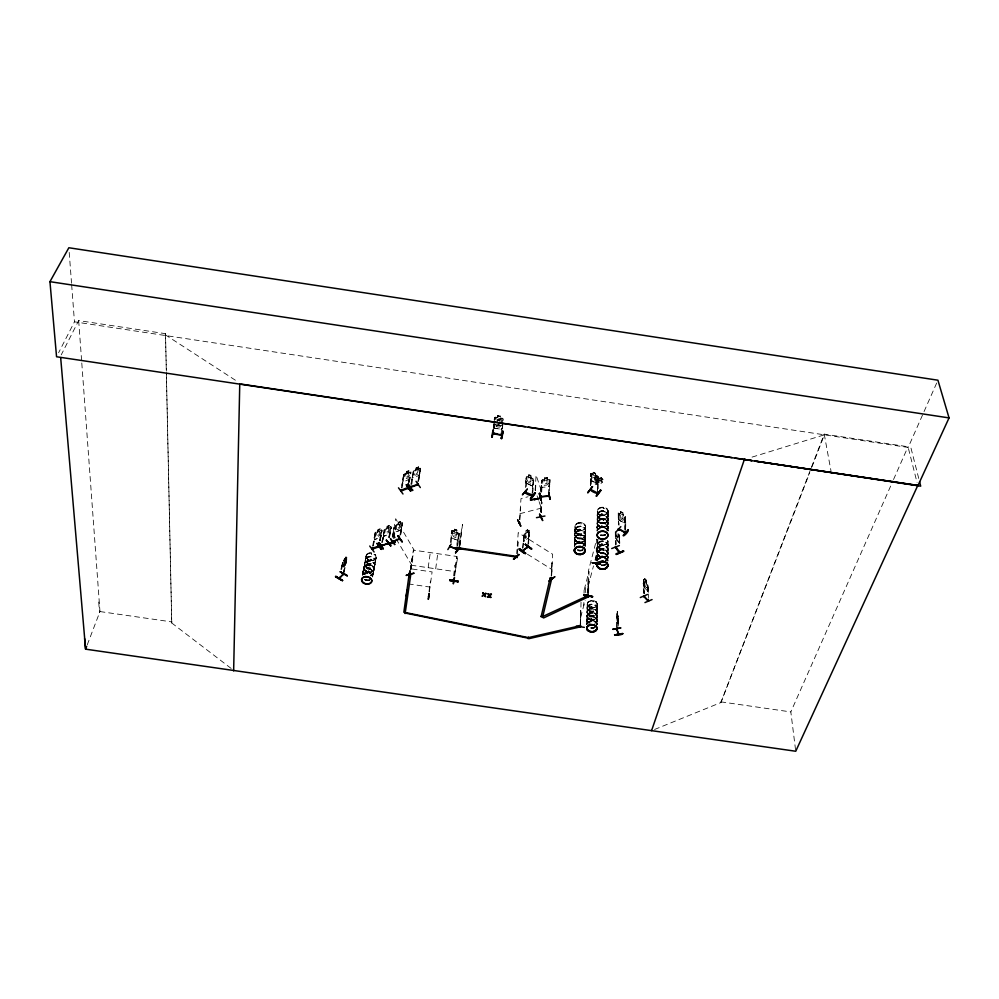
<?xml version="1.0" encoding="UTF-8"?>
<svg xmlns="http://www.w3.org/2000/svg" width="999" height="999" viewBox="0 0 999 999"><rect width="100%" height="100%" fill="white"/><g stroke="black" fill="none" stroke-linecap="round" stroke-linejoin="round"><path stroke-width="0.75" stroke-dasharray="5 3.75" d="M597.29 560.302A5.32 3.859 0.7 0 1 602.847 557.205A5.32 3.859 0.7 0 1 607.829 560.826L607.842 557.255L607.754 558.241M607.867 540.983L607.867 544.48L607.892 540.996A5.232 3.846 0.5 0 1 601.648 544.979L601.735 543.881M607.842 560.826L607.842 557.255M608.004 527.172L608.004 530.731A5.432 4.008 0.4 0 0 602.909 526.972A5.432 4.008 0.4 0 0 597.24 530.207M608.016 519.343L608.016 526.461L607.742 525.511M608.029 518.643L608.029 515.159L607.941 516.183A5.37 4.008 0.3 0 1 599.15 518.419A5.37 4.008 0.3 0 1 600.948 511.613A5.37 4.008 0.3 0 1 607.954 516.196A5.357 4.008 0.3 0 1 599.15 518.419A5.357 4.008 0.3 0 1 600.948 511.613A5.357 4.008 0.3 0 1 607.941 516.196M608.041 514.46L608.029 510.976M603.958 520.217L603.096 520.042L603.733 520.442M603.171 508.503L603.783 508.341M603.496 550.387L603.209 550.724M603.096 520.042L603.508 520.379M601.173 556.655L602.16 555.869M601.598 526.673L602.31 526.648M602.322 514.785L601.848 514.722M602.459 544.305L601.635 543.843M603.184 550.387L603.871 550.486M602.397 526.011L601.46 526.036M597.165 531.243L597.19 527.697M597.277 519.867L597.202 526.985L597.29 525.961M597.302 519.168L597.327 515.684M597.39 511.5L597.34 514.985L597.427 513.961M597.589 492.757L597.764 477.447L598.463 477.747L597.764 477.447M597.202 561.301L597.24 557.742M597.315 549.887L597.252 557.017L597.327 556.043M597.34 549.175L597.365 545.679M597.852 539.535L597.39 544.967L597.464 543.993M598.226 481.805L598.201 476.798L602.385 481.743C602.16 484.215 597.24 484.19 595.067 483.953M598.201 488.673L598.276 476.81L595.741 475.074L596.878 476.323L596.828 479.795L595.529 480.756L593.131 479.757L591.87 477.722L591.932 474.25L593.219 474.175L593.294 472.252M597.09 619.542L597.165 612.362L597.09 613.261A5.057 3.534 1.4 0 1 588.811 615.184A5.057 3.534 1.4 0 1 590.471 609.19A5.057 3.534 1.4 0 1 597.077 613.286M597.165 611.65L597.202 608.129M597.227 607.417L597.24 603.896M596.041 560.764L596.615 548.326L596.178 548.838M596.191 560.214L596.328 548.289M596.328 560.814L596.728 539.098L588.436 570.791L588.036 593.518M597.464 489.91L597.614 477.659M591.57 618.618L591.633 619.405M591.021 606.98C593.818 607.604 589.572 605.943 591.595 607.504M593.019 613.723L592.607 613.361M593.443 601.46L592.882 601.673M590.996 618.693L590.609 619.293L591.833 618.668M590.983 606.655L591.445 607.392M587.749 593.468L588.136 579.482L588.199 593.231M588.486 593.281L588.548 580.744M590.496 485.464L590.609 473.588L590.471 478.658L591.396 480.856M588.623 592.757L588.998 571.528L583.341 593.106M590.634 485.252L590.821 474.55L591.533 474.85L591.233 484.228M586.925 620.654L586.875 624.238A5.095 3.546 1.5 0 1 592.245 620.504A5.095 3.546 1.5 0 1 596.965 624.775M586.95 619.942L587.075 612.762M587.15 608.528L587.1 612.05L587.175 611.151M587.175 607.817L587.25 604.308M583.791 605.519L583.853 602.447M584.04 593.256L584.103 590.184M585.164 546.066A5.37 3.934 1.5 0 0 580.082 542.382A5.357 3.921 1.5 0 0 574.537 545.541A5.37 3.934 1.5 0 1 580.082 542.382A5.357 3.921 1.5 0 1 585.152 546.066L585.227 542.507M585.252 541.795L585.377 534.677M585.402 533.978L585.464 530.481M585.489 529.782L585.539 526.298M585.314 592.632L585.476 584.977M580.382 624.1L580.694 610.614L580.656 624.138M580.519 624.637L581.043 601.885M580.706 535.976L580.656 535.264L581.218 535.639M580.881 524L581.505 523.688M580.244 624.6L580.694 610.614M578.696 541.57L578.571 541.421M579.682 541.533L578.683 541.296M580.132 529.795L579.795 529.258M574.462 546.565L574.562 543.006M574.587 542.295L574.787 535.177M574.812 534.477L574.912 530.993M574.937 530.294L575.049 526.798M551.211 576.336L551.835 562.937L551.86 575.212M551.673 575.374L552.647 554.245L518.231 532.629L516.683 553.646M549.675 484.802L549.925 479.782L549.113 479.308M549.425 491.321L550.012 479.745L542.507 479.77L541.483 480.594L540.871 492.32M548.476 494.443L549.175 480.706L550.012 480.869L549.175 480.706M547.215 479.42L547.302 477.497L547.115 479.495L548.501 479.982L548.326 483.441L546.815 485.064L544.143 485.302L542.794 483.941L542.994 480.482L544.455 479.732L544.555 477.884M544.443 479.657L544.455 477.759L547.315 477.572M540.834 492.095L541.483 480.594M541.67 492.257L542.232 481.343L541.446 481.406L542.232 481.343M540.709 511.476L541.208 502.634M540.896 512.537L541.396 501.373M541.096 511.725L541.683 501.398M541.258 512.45L541.845 502.047M541.371 512.662L541.957 502.335M535.152 490.147L536.088 475.112L541.908 492.32M535.252 490.384L535.614 484.503M535.539 490.334L535.814 484.153M525.799 480.931L526.535 483.216L532.33 486.051L533.279 484.503L533.516 479.508L532.854 478.484L526.161 475.949L525.511 486.251M532.779 492.869L533.728 480.469L533.041 480.144L532.092 492.532M527.809 545.679L529.258 531.443L528.234 542.769M528.446 543.743L528.946 530.294C526.51 533.741 528.471 526.386 527.634 531.431L528.546 531.331L528.321 534.827L525.474 538.386L524.612 537.599L524.85 534.115L525.849 530.844L527.822 529.458M528.658 543.906L528.908 530.369M532.055 495.392L533.041 480.144M574.8 530.644L574.875 529.607M574.675 534.84L574.75 533.791M574.45 542.657L574.525 541.608M531.156 475.911L531.031 477.759L532.23 478.971L531.992 482.43L530.656 483.329L528.334 482.217L527.185 480.132L527.435 476.673L528.708 476.648C527.36 472.877 532.804 475.661 531.156 477.672M579.045 530.232L578.883 529.47M522.689 548.039L524.063 535.352L523.851 541.658M523.488 539.772L524.013 541.271L523.776 534.802L525.786 532.754M522.902 548.201L523.838 534.777L528.946 530.294M523.638 541.495L524.063 535.352M528.683 476.486L528.808 474.637M579.532 529.295C578.334 530.669 581.63 528.733 579.832 530.257M574.887 539.71C577.135 543.631 581.43 541.62 578.983 541.233M525.561 487.574L526.311 476.923L526.997 477.247L526.198 486.588M585.501 527.46A5.295 3.934 1.4 0 0 578.533 522.964A5.295 3.934 1.4 0 0 576.848 529.632A5.295 3.934 1.4 0 0 585.501 527.46C586.425 521.853 576.485 520.779 574.987 525.811C574.4 531.406 584.015 532.392 585.601 527.422M585.402 531.505A5.295 3.921 1.4 0 0 578.433 527.01A5.295 3.921 1.4 0 0 576.748 533.666A5.295 3.921 1.4 0 0 585.402 531.505L584.64 528.046M585.314 535.701A5.307 3.921 1.5 0 0 578.321 531.206A5.307 3.921 1.5 0 0 576.635 537.862A5.307 3.921 1.5 0 0 585.314 535.701L585.139 533.066M585.152 543.518L584.964 540.884M519.555 519.742L520.991 498.613L528.109 496.74M517.457 553.871L517.894 547.939M517.819 546.615L518.331 542.007L517.557 541.795L518.331 542.007M519.917 519.655L520.679 507.642M587.05 608.166L587.25 606.917M586.962 612.387L587.537 610.414M586.9 616.433C587 611.825 593.706 611.438 596.341 614.223L593.031 612.462M586.9 619.343L586.825 620.279L587.025 619.043M586.95 623.339L586.75 624.587A5.182 3.596 1.5 0 1 591.57 620.691A5.182 3.596 1.5 0 1 597.115 624.1M606.818 514.035C603.808 516.795 596.703 515.322 597.365 510.514M597.202 515.322L597.302 514.26M597.165 519.505L597.377 518.144M597.115 523.513L597.677 521.241M597.065 527.322L597.702 525.087M591.745 606.755L591.058 606.88M593.269 601.823L592.657 601.373M597.252 545.317L597.877 543.156M597.29 548.488L597.202 549.512L597.414 548.189M597.165 553.533L597.265 552.335M601.111 514.572L601.91 513.961M602.759 514.647L602.035 513.973M603.983 508.304L603.209 508.429L604.02 508.379M602.122 544.093L602.622 544.68L601.535 544.942A5.232 3.846 0.5 0 1 597.951 539.522M597.127 609.053A5.032 3.534 1.4 0 0 590.534 604.957A5.032 3.534 1.4 0 0 588.886 610.951A5.032 3.534 1.4 0 0 597.127 609.053L597.34 607.792M597.29 612.025L596.703 613.998M597.14 616.97L597.24 615.846M597.002 621.166L597.09 620.242L597.04 623.851L596.79 623.039M603.871 550.399L603.059 550.524M597.115 620.866L596.84 618.731M602.572 556.306L601.56 556.593M608.054 512.1C608.803 506.368 598.913 505.419 597.34 510.489M607.929 520.392A5.382 4.008 0.3 0 0 600.923 515.809A5.382 4.008 0.3 0 0 599.113 522.602A5.382 4.008 0.3 0 0 607.929 520.392L607.767 517.694M608.141 522.802L607.567 525.062M607.904 528.196L607.155 524.662M608.129 526.835L607.479 529.07M607.892 542.07L608.004 541.046M607.779 546.191A5.257 3.846 0.5 0 0 600.923 541.77A5.257 3.846 0.5 0 0 599.163 548.301A5.257 3.846 0.5 0 0 607.779 546.191L607.991 544.855L607.916 545.879M607.767 550.399A5.27 3.859 0.6 0 0 600.886 545.978A5.27 3.859 0.6 0 0 599.125 552.509A5.27 3.859 0.6 0 0 607.767 550.399L607.617 547.802M602.222 482.542L601.148 480.332M607.867 554.07L607.692 551.835M607.867 557.942L607.966 556.918M502.36 427.697L502.822 422.802M502.41 429.12L503.309 419.006L502.385 418.269M501.398 422.265L501.723 418.868L500.312 418.032L500.499 416.146L497.739 415.809M501.198 433.254L502.485 419.742L503.296 419.867L502.485 419.742M499.912 422.053L500.249 418.643L497.502 418.231L497.152 421.64M497.09 421.203L497.29 419.293L500.237 419.767L497.29 419.293M497.752 415.734L497.552 417.619L496.028 418.007L495.791 420.279M494.355 427.922L495.005 421.678M494.418 428.234L493.568 426.311L493.968 422.527M494.218 420.117L494.468 417.669L495.579 417.182L502.422 418.294M493.419 429.046L494.567 417.707L495.579 417.182M459.627 545.766L461.126 533.429M459.915 545.816L462.512 524.35L458.866 545.679M618.443 622.739L618.206 624.088L618.344 622.677M457.105 545.304C456.031 543.231 460.102 533.354 458.404 534.59M453.608 575.849L454.907 565.297L456.043 564.972L454.907 565.297M456.868 548.176L458.529 534.403M459.115 533.691L458.591 538.698L457.542 540.334L451.648 537.949L451.036 535.726L451.71 530.656L454.37 531.118L454.595 529.27M457.804 545.579L459.19 533.703L452.659 530.506M454.358 575.961L456.705 556.455L413.374 550.112L410.352 569.542M454.707 575.861L457.055 556.356M456.918 530.207L456.655 532.117L457.829 533.241L457.405 536.713L455.969 537.712L453.633 536.763L452.559 534.765L452.997 531.293L454.32 531.181M457.018 530.182L454.483 529.233L457.018 530.182L456.743 532.092L459.19 533.703M454.295 531.018L454.52 529.17M450.299 542.519L451.71 530.656M451.123 542.607L452.472 531.905L451.66 531.818L452.472 531.905M435.689 568.793L437.749 553.683M428.996 591.57L430.469 581.018M429.37 591.633L432.092 571.928L410.689 568.806M428.159 567.682L430.294 552.584M412.724 559.128L411.988 559.015L412.724 559.128L411.101 569.655M410.339 570.129L412.162 558.354M410.876 569.18L413.886 549.75L395.679 518.706L392.582 536.563M417.52 483.141L420.379 469.305L418.394 478.833M418.444 481.381L420.579 468.481M418.843 480.082L420.666 468.419L418.194 468.793M418.581 466.883L418.244 468.868L419.38 469.006L418.831 472.427L417.357 474.375L415.035 475.249L414.036 474.238L414.597 470.816L415.934 469.73L416.183 467.844L418.631 466.945L418.331 468.768M416.158 467.882L415.859 469.705L413.236 471.216L411.138 484.378M410.976 484.165L412.987 472.09L413.811 472.052L412.987 472.09M412.55 476.173L414.235 470.292L419.98 468.206M411.825 484.128L413.661 471.84M399.388 537.787L402.335 523.851L400.05 534.94M408.678 482.467C408.229 481.231 411.226 471.253 410.202 473.414M409.215 481.993L410.726 472.939M400.562 534.502L402.547 523.001M409.365 482.205L411.026 472.052L408.579 472.427L408.978 470.504L406.643 471.528L404.408 477.859L405.382 478.871L407.692 478.009L409.178 476.061L409.752 472.639L408.628 472.49M400.711 534.702L402.684 523.014L401.985 522.564L395.554 525.586L393.294 538.798M400.674 521.316L400.324 523.301L401.411 523.488L400.824 526.948L399.388 528.858L397.152 529.67L396.228 528.608L396.815 525.149L398.102 524.113L398.376 522.202L400.724 521.378L400.412 523.214M408.529 482.255L410.052 473.201M401.436 487.999L403.646 474.837L406.281 473.289L406.518 471.441L409.028 470.579M398.039 524.075L398.351 522.24M455.232 571.49L458.104 554.695M459.665 545.529L460.714 539.423M392.894 537.1L394.106 527.772L392.32 536.625M403.771 474.9C402.048 481.006 402.21 483.304 409.178 479.183L410.252 477.047L409.128 479.108M402.122 487.749L404.058 475.462L401.286 487.787M393.806 538.361L395.891 526.186M393.956 538.561L396.041 526.386M392.632 537.175L393.843 527.834M388.711 537.325L390.971 527.971L388.861 537.524M389.373 537.1L390.971 527.971M389.523 537.287L391.283 527.06L390.646 526.673L384.203 529.62L382.155 541.358M386.788 528.209L387.013 526.273L389.36 525.412L388.998 527.41L390.06 527.597L389.448 531.056L388.012 532.966L385.801 533.766L384.877 532.704L385.502 529.245L386.675 528.109M381.73 542.682L384.578 530.282L382.53 542.644M382.38 542.457L384.578 530.282M497.477 417.47L497.664 415.659L500.599 416.096L500.424 417.919M372.59 576.96L373.226 573.438L372.59 576.96A5.17 3.659 10.2 0 0 368.544 572.689A5.17 3.659 10.2 0 0 362.637 574.55M376.161 557.405L375.537 560.864L376.211 556.48L375.062 554.607L375.774 555.506M379.47 540.659L381.793 531.293L379.62 540.859M380.119 540.422L381.793 531.293M380.269 540.621L382.093 530.382L381.468 529.994L382.068 530.506M368.906 571.665L368.381 571.041M370.854 560.102L370.554 559.415M377.572 531.493L377.872 529.582L380.207 528.733L379.832 530.731L380.894 530.919L380.257 534.378L378.808 536.288L376.611 537.075L375.711 536.013L377.984 529.682M371.566 553.683L371.491 554.308M372.639 546.191L375.062 532.929L381.518 530.057M370.492 560.014L370.716 559.203M371.491 553.958L371.503 554.133M374.25 537.924L375.187 532.991M369.068 565.434L369.618 565.933M373.139 545.766L375.424 533.603M369.343 565.921L368.743 565.734M373.301 545.966L375.574 533.791M362.362 575.461L363.024 571.952M363.161 571.253L364.498 564.21M365.297 560.077L364.647 563.523L364.922 562.624M366.883 554.22L365.434 559.378L365.709 558.491M493.568 426.311L494.48 428.259L501.373 429.408L502.472 427.634M343.044 574.375L346.079 556.768L343.506 561.525L343.206 565.734L345.592 562.087M343.768 572.439L346.591 558.741M344.006 572.577L347.09 557.817M340.946 569.28L342.62 562.787L341.596 569.005M341.196 569.418L342.707 562.237L344.742 558.329M346.066 562.787L345.242 565.122L341.808 568.631L342.669 562.262M588.161 586.101L593.506 565.909M595.029 560.127L596.553 554.358M580.694 617.22L585.164 600.299M587.15 592.819L588.736 586.838M648.026 591.283C650.873 584.84 639.335 570.841 644.043 587.1L647.539 590.921L647.827 589.497M647.539 590.921L647.951 589.522M365.547 558.753L365.372 560.938M364.46 563.836L365.459 561.95M363.723 567.794L364.011 566.858M363.436 570.367L363.099 572.814M371.166 559.365L370.479 559.265M371.503 560.002L370.055 559.715M369.043 571.94L369.031 571.266M368.394 571.74L369.293 571.815L368.868 571.103M375.974 558.429L376.273 557.492M375.124 562.462A5.107 3.659 10.3 0 0 369.455 557.105A5.107 3.659 10.3 0 0 366.496 562.849A5.107 3.659 10.3 0 0 375.124 562.462L375.599 561.238M374.363 566.608A5.12 3.659 10.3 0 0 368.681 561.238A5.12 3.659 10.3 0 0 365.709 566.995A5.12 3.659 10.3 0 0 374.363 566.608L374.712 564.11M374.837 565.384L373.838 567.257M373.801 570.242L374.076 568.131M372.952 574.313L373.414 573.126M528.421 537.812L529.245 535.564M529.183 535.514L528.533 537.887L523.951 541.221M618.968 542.295L619.492 541.033M619.455 540.971C619.093 545.104 614.797 537.212 615.384 535.601M231.169 668.443L171.741 622.989L166.383 372.627M345.941 562.787L345.229 565.109L341.733 568.581M87.2 644.954L99.975 611.563L81.756 362.6M654.557 729.482L720.891 702.559L810.738 469.055M811.3 467.594L824.225 434.128L908.004 446.753L917.057 482.529M720.891 702.559L809.739 472.652M811.987 466.833L824.362 434.815L748.825 458.104M171.741 622.989L165.497 333.678L78.671 320.592L61.239 354.845M574.875 529.545L575.399 528.434M574.75 533.728L575.274 532.617M574.974 540.546L574.525 541.558L575.049 540.434M574.4 545.829L574.924 544.705M795.541 749.737L790.833 711.925L892.894 480.969M893.518 479.545L908.004 446.753M936.687 383.004L908.178 447.452L74.463 321.828L58.616 352.734M585.002 532.342L585.514 531.243M584.914 536.525L585.352 535.564M584.977 536.426L585.426 535.439A5.395 3.984 1.5 0 0 578.296 530.894A5.395 3.984 1.5 0 0 576.585 537.662A5.395 3.984 1.5 0 0 585.402 535.464M584.89 540.347L585.302 539.11M597.315 514.198L597.839 513.086M584.74 544.368L585.264 543.269M597.265 518.381L597.789 517.27M597.202 522.415L598.476 520.342M597.127 530.469L597.664 529.345M601.023 526.348L601.81 525.899M608.079 512.125L604.47 515.184M607.517 517.057L607.779 513.511M607.504 521.241L608.041 520.129A5.47 4.071 0.3 0 0 600.899 515.496A5.47 4.071 0.3 0 0 599.063 522.402A5.47 4.071 0.3 0 0 608.016 520.154M607.979 523.801L606.755 525.961L603.009 527.185M597.302 548.426L597.827 547.352M597.252 552.484L597.714 551.348M601.448 544.055L602.147 544.867M597.739 555.207L597.502 558.628M597.702 559.49L597.165 560.564A5.407 3.921 0.7 0 1 602.847 557.392A5.407 3.921 0.7 0 1 607.904 561.076M607.916 542.095C606.318 546.116 599.65 546.316 597.614 542.582M602.085 556.718L602.035 555.894M607.38 546.99L607.892 545.929M607.367 551.198L607.879 550.137M607.817 553.946L606.618 555.906M607.342 559.065L607.867 558.004M587.624 602.534C585.277 607.629 594.38 609.665 596.853 605.831C599.238 600.699 590.097 598.638 587.624 602.509L588.374 601.735M587.137 607.167L587.624 606.181M618.219 518.006L619.105 520.254L624.675 523.001L625.312 516.358L624.625 515.334L618.194 512.962L619.03 512.712M624.675 523.001L625.399 521.466M591.008 606.793L592.045 606.643M586.975 615.471L590.372 612.762A5.057 3.534 1.4 0 1 597.04 616.883A5.057 3.534 1.4 0 1 588.761 618.781A5.057 3.534 1.4 0 1 590.421 612.787M586.913 619.28L587.4 618.294M586.9 623.476L587.325 622.602M596.753 609.765L597.24 608.791A5.12 3.596 1.4 0 0 590.509 604.657A5.12 3.596 1.4 0 0 588.836 610.751A5.12 3.596 1.4 0 0 597.215 608.816M597.165 616.82L595.966 618.656M596.615 621.902L597.115 620.916M400.799 530.107L395.142 532.055L400.799 530.107L401.848 527.984M389.348 534.165L390.409 532.03L389.398 534.203L383.828 536.213L389.398 534.203M419.792 473.376L418.856 475.549L412.962 477.672L412.5 476.111M418.856 475.549L419.93 473.414M380.119 537.487L381.193 535.352L380.169 537.537L374.637 539.522L380.169 537.537M548.726 486.688L549.662 484.727M590.609 478.621L591.333 480.894L597.365 483.404L598.139 481.755M533.279 484.503L532.28 485.964L526.523 483.191L532.33 486.051M501.298 429.345L502.372 427.609M458.516 538.661L457.592 540.259L451.66 537.937L451.073 535.664M601.036 480.282L603.021 479.695L601.223 477.634L599.4 478.209L596.915 476.411L591.982 477.934L596.99 476.423M599.35 478.271L597.889 477.447L594.467 478.509L593.893 480.007L595.579 481.943L597.951 482.517L601.373 481.443L601.073 480.219M601.173 477.697L599.35 478.359M590.821 474.55L591.533 474.85M593.244 472.315L595.629 473.314L595.691 475.137L595.754 473.226L593.156 472.227L593.131 474.075L591.483 473.376L597.439 475.849M597.365 483.404L591.371 480.819M366.246 557.804L365.559 558.703L366.258 557.804M363.998 566.833C366.471 562.961 374.163 564.335 374.088 569.293M363.286 570.566L363.986 569.667M363.174 573.888L362.475 574.787A5.257 3.721 10.2 0 1 368.519 572.877A5.257 3.721 10.2 0 1 372.627 577.21L372.527 576.073M375.349 559.253L375.961 558.441C373.601 562.212 366.071 560.664 365.984 556.006M367.807 571.303L368.818 571.041M368.181 571.141L368.381 571.89M374.6 563.111L375.287 562.225M373.176 571.066L373.851 570.092M526.311 476.923L526.997 477.247M532.854 478.484L533.591 479.52M533.728 480.469L532.879 480.344M618.493 513.898L619.155 514.21L618.493 513.898L618.556 524.7M620.554 511.588L622.989 512.674L623.001 514.547L622.914 512.699L620.554 511.588L620.654 513.548L619.467 513.598L619.492 517.107L620.691 519.193L622.926 520.267L624.1 519.343L624.075 515.834L622.877 514.635M619.055 520.279L624.725 522.939M625.337 516.433L625.586 529.882M624.924 529.57L624.962 517.02L625.611 517.332L625.736 528.146M625.611 517.332L624.787 517.207M597.827 509.478L598.601 508.591M575.861 535.714L574.562 538.823L575.087 536.775L576.91 535.027M603.371 507.967L603.958 508.116M601.685 513.923L601.161 514.722M578.833 541.258L578.633 541.982L579.595 541.895M597.689 521.403C599.55 518.593 603.596 518.269 606.256 520.117M602.572 544.592L601.673 544.742M597.714 551.498C599.712 548.439 604.682 548.414 607.055 551.073M495.579 425.836L496.428 426.148L498.239 424.625L500.624 426.823L498.913 424.313M598.101 555.332C600.624 557.692 605.319 558.029 607.417 554.907M592.032 477.872L590.871 479.245L595.004 484.09L597.439 484.09M591.72 619.155L591.396 619.268M596.728 617.719L594.954 619.268M345.629 558.728L347.028 557.892M346.728 557.717L343.319 561.076M342.382 564.048L346.74 559.565M342.857 562.924L342.22 563.199M396.503 524.637L394.655 530.506L395.192 532.117M376.061 532.042L375.062 532.929M403.683 474.9L404.67 473.926M551.835 562.937L552.41 563.299M501.036 425.911L499.413 427.147L496.653 426.71L495.317 425M524.275 535.501L523.538 535.739M366.883 554.195L368.918 553.121M370.117 559.365L371.203 559.315M541.57 480.606L542.519 479.845M373.214 570.928L371.128 572.152L365.996 571.266M576.198 523.951L577.247 523.264M603.359 508.628L603.883 508.454M579.283 529.47L579.245 530.069M575.861 535.889C578.334 533.966 582.392 533.678 584.477 536.301M602.285 526.885L601.947 525.911M579.557 542.057L579.52 541.158M606.78 525.973C603.758 528.434 597.939 527.609 597.14 523.351L597.414 524.575M598.488 550.636L600.824 549.525L604.932 549.712M606.63 555.744L602.934 557.067M591.945 619.48L590.909 619.13M644.705 578.646L646.266 580.244L644.705 578.646L644.405 593.556M643.856 581.206L644.155 593.681M647.627 591.408L647.702 585.052L648.314 592.594M643.968 587.137L647.502 590.821M648.114 585.501L647.464 585.164M619.38 536.013L619.03 534.74L619.53 543.356M619.155 542.857L619.38 536.55L619.792 543.244M619.755 537.05L619.118 536.663M366.708 564.747C363.898 565.122 362.637 568.868 364.947 570.679A5.157 3.671 10.3 0 0 373.713 570.279A5.157 3.671 10.3 0 0 367.982 564.885A5.157 3.671 10.3 0 0 364.997 570.654M416.233 467.907L418.544 467.033M371.153 572.002L372.302 571.578M404.695 473.976L410.352 471.84M602.409 515.047L601.211 514.647M599.55 519.792L603.683 519.18M579.108 529.27L579.919 529.233M576.923 535.002L578.184 534.552M384.727 530.481L383.928 530.519M593.918 607.617L595.104 607.217M594.967 619.118L591.108 619.805L588.711 618.793L591.208 619.655M590.559 473.651L591.52 473.314M519.88 513.698L541.508 508.079M601.673 513.936L602.31 513.973M368.931 553.096L371.553 552.984A5.082 3.646 10.3 0 0 366.171 556.893A5.082 3.646 10.3 0 0 373.289 560.177A5.082 3.646 10.3 0 0 374.987 554.62M579.845 530.357L579.083 530.144M366.695 564.922L370.666 565.109L373.626 567.307M371.116 572.177L367.195 571.815M601.71 543.956L602.572 544.08M618.518 618.231L618.556 626.036M617.807 622.764L617.32 611.425L617.207 626.273M617.782 615.147L617.794 620.854L616.995 616.708M616.783 627.372L616.695 612.162L618.244 616.383M585.227 539.26A5.32 3.909 1.5 0 0 578.234 534.777A5.32 3.909 1.5 0 0 576.548 541.421A5.32 3.909 1.5 0 0 585.227 539.26L585.139 537.087M590.359 612.737L593.031 612.662M593.768 619.53L591.108 619.63M541.183 485.589L542.057 487.35L548.788 486.75L549.775 484.802M601.573 527.11L603.009 527.335M579.57 534.515L583.516 535.501M579.02 542.357L583.066 541.77L584.902 540.197C582.617 543.893 575.349 543.256 574.587 538.661M591.296 607.717L592.619 607.792M99.975 611.563L172.078 621.94M720.828 701.847L790.833 711.925M411.026 565.184L454.882 571.59M408.341 583.903L430.007 587.062M498.976 425.174L494.792 424.55L501.748 425.674M496.803 425.237L499.562 425.674M494.493 428.184L501.323 429.258M370.816 559.29L371.466 559.565M601.473 556.843L601.086 556.518M601.535 557.18L598.089 555.494L597.177 553.384L597.452 554.557M601.685 527.085L598.076 525.374M451.436 532.492L458.941 535.514M596.94 476.486L598.151 476.985M367.17 571.977L363.823 568.643M605.057 519.355L607.205 520.929M419.93 468.144L420.629 468.543M341.633 567.245L341.833 568.631M390.597 526.748L391.246 527.172M527.435 554.22L551.947 569.48M165.085 334.665L238.486 382.23M367.22 558.866L368.206 559.602M587.799 618.069L588.698 618.955M595.579 601.448L596.465 602.16M606.118 550.124L607.954 553.021M598.214 513.598L599.15 514.398M617.257 613.448L617.057 627.322M601.173 477.784L602.859 479.707M374.126 537.912L374.637 539.522M383.304 534.59L383.828 536.213M616.708 535.988L617.994 537.687L617.969 534.165M615.896 538.086L619.055 542.257M619.005 534.777L617.969 533.541L618.668 538.586L617.994 539.198L616.021 535.089M404.058 475.462L403.371 475.711M587.2 617.22L587.799 618.244M412.462 476.223L412.962 477.672M596.353 614.035L596.94 615.072M574.787 543.793L575.436 544.742A5.432 3.984 1.5 0 1 576.81 539.185A5.432 3.984 1.5 0 1 584.365 540.297A5.432 3.984 1.5 0 1 582.979 545.829M575.661 536.913L574.7 534.89M584.29 544.33L585.177 546.166L584.865 545.167A5.445 3.984 1.5 0 0 579.358 542.569A5.445 3.984 1.5 0 0 574.437 545.779M575.124 531.78L575.786 532.717M584.49 536.126L585.414 538.286M597.427 558.491L598.076 559.44A5.395 3.921 0.6 0 1 599.525 553.983A5.395 3.921 0.6 0 1 607.017 555.082A5.395 3.921 0.6 0 1 605.544 560.514M575.449 544.505A5.432 3.984 1.5 0 1 576.823 538.961A5.432 3.984 1.5 0 1 584.378 540.072L585.039 541.033M598.164 551.573L597.227 549.587M607.005 559.128L607.654 560.077M597.552 546.428L598.201 547.377M598.076 559.19A5.395 3.921 0.6 0 1 599.525 553.758A5.395 3.921 0.6 0 1 607.017 554.857L607.667 555.794M607.042 546.99L607.692 547.939M597.414 524.413L598.051 525.536M597.39 528.483L598.051 529.47A5.495 4.071 0.4 0 1 599.138 524A5.495 4.071 0.4 0 1 606.555 524.363A5.495 4.071 0.4 0 1 606.743 529.87M607.055 542.782L607.704 543.731M598.139 521.653L597.177 519.567M607.142 528.933L607.817 529.932M598.189 517.47L597.227 515.372M607.217 520.766L608.116 522.952L607.854 521.728M607.18 516.845L607.842 517.857M607.192 512.662L607.854 513.661M393.082 533.691L395.392 537.587M396.153 538.886L411.551 564.822M541.271 485.489L542.057 487.35M363.062 572.689L363.486 573.663M364.535 564.934L364.96 565.933M372.14 575.237L372.577 576.248M365.322 560.789L365.759 561.788M372.914 571.016L373.351 572.027M366.059 557.005L366.471 557.966M375.1 559.14L375.524 560.139M618.356 517.981L619.155 520.192M402.872 479.732L403.434 481.281M537.112 495.904L538.586 500.212M539.085 501.66L541.046 507.405M644.168 584.015L646.341 587.874L647.04 587.162L646.141 580.282M525.886 480.956L526.585 483.154M617.007 619.767L618.294 624.075M618.206 624.088L616.708 617.27M586.925 620.529L587.187 621.44M586.838 620.354L587.112 621.291M617.345 612.175L617.532 614.023M617.345 612.812L617.669 613.898M617.257 614.085L617.769 615.784M617.27 617.632L617.782 619.33M586.987 612.462L587.325 613.548M586.913 616.271L587.175 617.382M587.062 608.241L587.4 609.315M574.462 542.719L574.837 543.918M596.878 623.214L597.14 624.15M574.9 530.869L575.199 531.893L574.812 530.694M597.315 607.717L596.977 606.605L597.24 607.542M596.927 610.839L597.277 611.95M596.965 614.897L597.215 616.008M585.227 528.871L585.589 530.069M597.327 541.558L597.589 542.582M597.277 545.379L597.627 546.565M597.365 528.446L597.077 527.397L597.452 528.621M607.592 555.656L607.954 556.855M607.579 559.939L607.941 561.151M597.277 511.588L597.564 512.637M597.315 515.584L597.589 516.608M607.629 543.593L607.991 544.792M607.729 529.782L608.104 531.043A5.519 4.071 0.4 0 0 602.909 527.16A5.519 4.071 0.4 0 0 597.152 530.432M911.013 448.164L918.843 478.858M824.225 434.128L830.993 470.979M618.156 616.395L618.281 626.073M98.689 602.01L99.575 612.612M69.206 252.385L71.541 283.241M71.653 284.79L74.463 321.828M364.46 563.886L364.573 565.084M78.671 320.592L81.643 361.039M373.301 571.853L373.414 573.064M373.289 571.853L373.351 572.839M375.537 560.189L375.599 561.188L375.474 559.977M648.351 594.005L648.463 598.264M647.689 584.44L647.876 591.296M643.681 580.631L643.993 593.106M643.418 579.62L643.743 593.219M165.497 333.678L166.358 371.066M624.962 517.02L625.124 532.467M620.691 511.625L620.704 513.498M619.155 514.21L619.055 525.199M618.244 512.899L618.393 524.887M617.32 611.425L617.345 613.436M616.008 531.568L616.096 544.517M615.796 533.803L615.834 544.63M615.284 531.843L615.446 544.13M575.499 544.93A5.345 3.921 1.5 0 1 576.485 539.685A5.345 3.921 1.5 0 1 583.703 540.047A5.345 3.921 1.5 0 1 583.953 545.354M584.378 540.072A5.432 3.984 1.5 0 1 582.979 545.604M575.524 544.218A5.345 3.921 1.5 0 1 576.873 538.773A5.345 3.921 1.5 0 1 584.315 539.86A5.345 3.921 1.5 0 1 582.929 545.304M582.879 550.099A5.445 3.984 1.5 0 1 577.459 550.349M574.437 545.991A5.445 3.984 1.5 0 1 579.358 542.794A5.445 3.984 1.5 0 1 584.927 545.504M582.879 549.875A5.445 3.984 1.5 0 1 577.472 550.124M373.938 554.245A5.07 3.634 10.3 0 1 373.976 560.252A5.07 3.634 10.3 0 1 366.221 557.554A5.07 3.634 10.3 0 1 371.478 553.396M364.235 574.537A5.232 3.721 10.3 0 1 364.81 569.293A5.232 3.721 10.3 0 1 372.127 570.367A5.232 3.721 10.3 0 1 371.541 575.599M369.667 579.732A5.17 3.659 10.2 0 1 365.759 579.532M364.248 574.737A5.157 3.659 10.2 0 1 364.81 569.592A5.157 3.659 10.2 0 1 372.028 570.641A5.157 3.659 10.2 0 1 371.441 575.786M369.667 580.032A5.257 3.721 10.2 0 1 364.473 579.27M364.273 574.313A5.232 3.721 10.3 0 1 365.197 568.906A5.232 3.721 10.3 0 1 372.702 570.729A5.232 3.721 10.3 0 1 370.442 575.811M365.372 574.762A5.157 3.659 10.3 0 1 364.947 568.881A5.157 3.659 10.3 0 1 372.877 570.804A5.157 3.659 10.3 0 1 369.193 575.686M369.543 580.444A5.17 3.659 10.2 0 1 364.435 579.695M363.112 574.45A5.17 3.659 10.2 0 1 368.406 573.401A5.17 3.659 10.2 0 1 372.39 576.698M369.618 580.244A5.257 3.721 10.2 0 1 364.435 579.495M363.087 574.163A5.257 3.721 10.2 0 1 368.469 573.089A5.257 3.721 10.2 0 1 372.515 576.448M588.648 622.889A5.157 3.596 1.5 0 1 588.411 617.582A5.157 3.596 1.5 0 1 596.016 617.981A5.157 3.596 1.5 0 1 594.904 623.214M594.817 627.01A5.095 3.546 1.5 0 1 591.008 627.509M588.698 623.089A5.082 3.546 1.5 0 1 588.161 618.094A5.082 3.546 1.5 0 1 595.329 617.819A5.082 3.546 1.5 0 1 595.854 622.814M589.772 623.189A5.157 3.596 1.5 0 1 587.824 617.819A5.157 3.596 1.5 0 1 595.716 617.519A5.157 3.596 1.5 0 1 594.917 623.001M591.071 623.201A5.082 3.546 1.5 0 1 587.649 617.869A5.082 3.546 1.5 0 1 595.953 617.544A5.082 3.546 1.5 0 1 593.693 623.101M594.805 627.734A5.095 3.546 1.5 0 1 590.996 628.234M587.35 623.164A5.095 3.546 1.5 0 1 591.57 621.228A5.095 3.546 1.5 0 1 596.166 622.827M596.765 623.663A5.095 3.546 1.5 0 1 597.027 624.575M594.855 627.522A5.182 3.596 1.5 0 1 590.983 628.034M586.788 624.712A5.182 3.596 1.5 0 1 586.863 623.776M587.275 622.889A5.182 3.596 1.5 0 1 592.919 620.991A5.182 3.596 1.5 0 1 597.115 624.325M594.855 627.31A5.182 3.596 1.5 0 1 590.983 627.809M607.592 540.359A5.22 3.834 0.5 0 1 602.335 545.392A5.22 3.834 0.5 0 1 597.951 539.885M598.139 559.627A5.307 3.859 0.6 0 1 599.575 554.283A5.307 3.859 0.6 0 1 606.942 555.357A5.307 3.859 0.6 0 1 605.494 560.714M607.017 554.857A5.395 3.921 0.6 0 1 605.544 560.289M599.063 559.665A5.307 3.859 0.6 0 1 598.863 553.983A5.307 3.859 0.6 0 1 606.668 554.37A5.307 3.859 0.6 0 1 605.506 559.989M605.481 564.997A5.332 3.859 0.7 0 1 601.485 565.559M597.277 561.026A5.332 3.859 0.7 0 1 602.135 557.929A5.332 3.859 0.7 0 1 607.554 560.564M605.531 564.797A5.407 3.921 0.7 0 1 601.473 565.372M597.202 560.764A5.407 3.921 0.7 0 1 602.135 557.617A5.407 3.921 0.7 0 1 607.629 560.289M605.531 564.585A5.407 3.921 0.7 0 1 601.473 565.147M605.481 564.273A5.32 3.859 0.7 0 1 601.498 564.835M598.114 529.657A5.407 4.008 0.4 0 1 599.188 524.3A5.407 4.008 0.4 0 1 606.493 524.65A5.407 4.008 0.4 0 1 606.668 530.082M598.051 529.233A5.495 4.071 0.4 0 1 599.138 523.776A5.495 4.071 0.4 0 1 606.568 524.15A5.495 4.071 0.4 0 1 606.743 529.657M599.063 529.732A5.407 4.008 0.4 0 1 598.526 524.063A5.407 4.008 0.4 0 1 606.156 523.701A5.407 4.008 0.4 0 1 606.68 529.358M605.594 535.039A5.432 4.008 0.4 0 1 599.013 534.715M597.24 530.919A5.432 4.008 0.4 0 1 602.197 527.697A5.432 4.008 0.4 0 1 607.704 530.419M605.644 534.84A5.519 4.071 0.4 0 1 598.95 534.515M597.152 530.656A5.519 4.071 0.4 0 1 602.909 527.372A5.519 4.071 0.4 0 1 608.079 531.193M605.644 534.627A5.519 4.071 0.4 0 1 598.95 534.29M605.594 534.315A5.432 4.008 0.4 0 1 600.199 534.577M607.854 549.4L607.842 556.543L607.867 549.4M607.867 545.192L607.854 548.688L607.879 545.192M595.204 473.451L593.668 472.802L595.204 473.451M595.591 475.786L595.554 479.258L593.156 478.259L593.206 474.787L595.591 475.786M546.715 477.997L544.979 478.771L546.715 477.997M547.077 480.107L546.89 483.566L544.23 483.816L544.418 480.344L547.077 480.107M525.811 533.391L525.574 536.888L527.36 535.551L527.597 532.055L525.811 533.391M526.273 530.981L527.422 530.119L526.273 530.981M530.719 476.024L529.233 475.312L530.719 476.024M530.981 478.371L530.756 481.83L528.434 480.719L528.671 477.26L530.981 478.371M499.612 420.042L497.777 420.367L499.612 420.042M499.962 416.446L498.139 416.795L499.962 416.446M456.431 530.407L454.932 529.795L456.431 530.407M456.58 532.742L456.156 536.213L453.821 535.264L454.245 531.793L456.58 532.742M418.082 467.495L416.496 468.668L418.082 467.495M418.144 469.468L417.594 472.902L415.272 473.776L415.834 470.342L418.144 469.468M408.479 471.128L406.893 472.29L408.479 471.128M400.187 521.915L398.663 523.039L400.187 521.915M408.529 473.101L407.942 476.523L405.644 477.397L406.218 473.963L408.529 473.101M400.224 523.926L399.637 527.372L397.415 528.184L398.002 524.725L400.224 523.926M388.873 526.011L387.35 527.147L388.873 526.011M388.886 528.021L388.274 531.48L386.064 532.28L386.675 528.821L388.886 528.021M494.493 418.556L495.267 418.918L494.493 418.556M374.65 565.696L373.364 572.739L374.662 565.696M375.412 561.55L374.775 564.997L375.424 561.55M379.72 529.333L378.196 530.457L379.72 529.333M379.72 531.343L379.083 534.802L376.885 535.589L377.522 532.142L379.72 531.343M344.917 558.379L344.792 558.99L345.791 557.479L344.917 558.379M345.579 559.39L344.867 562.837L343.506 564.235L344.23 560.789L345.579 559.39M598.626 478.471L597.914 480.082L601.073 481.256L597.864 480.619C597.827 483.978 594.992 482.155 597.065 480.307L593.731 479.083L597.102 479.77L597.976 477.809L598.626 478.471M373.089 574.113L372.415 574.999L373.102 574.113M602.297 479.395L600.611 478.346L602.297 479.395M600.474 480.407L597.052 481.481L595.367 479.545L598.788 478.484L600.474 480.407M622.914 518.756L620.679 517.682L620.654 514.173L622.877 515.259L622.914 518.756M622.464 512.887L621.041 512.187L622.464 512.887M646.203 582.804L644.817 581.281L644.917 584.827L646.303 586.351L646.203 582.804M645.903 580.332L645.017 579.358L645.916 580.956L645.903 580.332M585.202 533.204L584.54 532.23L585.189 533.204M374.762 564.285L374.338 563.286L374.75 564.285M576.873 529.47A5.27 3.909 1.4 0 0 585.476 527.31A5.27 3.909 1.4 0 0 578.546 522.839A5.27 3.909 1.4 0 0 576.873 529.47M576.56 541.133A5.307 3.909 1.5 0 0 585.214 538.985A5.307 3.909 1.5 0 0 578.246 534.502A5.307 3.909 1.5 0 0 576.56 541.133M576.873 529.82A5.257 3.896 1.4 0 0 585.451 527.659A5.257 3.896 1.4 0 0 578.546 523.189A5.257 3.896 1.4 0 0 576.873 529.82M576.698 533.466A5.382 3.984 1.4 0 0 585.489 531.268A5.382 3.984 1.4 0 0 578.409 526.71A5.382 3.984 1.4 0 0 576.698 533.466M576.66 537.15A5.307 3.921 1.5 0 0 585.327 534.989A5.307 3.921 1.5 0 0 578.346 530.494A5.307 3.921 1.5 0 0 576.66 537.15M576.598 537.437A5.395 3.984 1.5 0 0 585.402 535.252A5.395 3.984 1.5 0 0 578.309 530.681A5.395 3.984 1.5 0 0 576.598 537.437M576.71 533.254A5.37 3.984 1.4 0 0 585.489 531.056A5.37 3.984 1.4 0 0 578.421 526.498A5.37 3.984 1.4 0 0 576.71 533.254M576.773 532.966A5.295 3.921 1.4 0 0 585.414 530.806A5.295 3.921 1.4 0 0 578.446 526.311A5.295 3.921 1.4 0 0 576.773 532.966M576.548 541.77A5.307 3.909 1.5 0 0 585.202 539.622A5.32 3.909 1.5 0 0 578.221 535.127A5.32 3.909 1.5 0 0 576.535 541.77A5.32 3.909 1.5 0 0 585.214 539.61A5.307 3.909 1.5 0 0 578.221 535.139A5.307 3.909 1.5 0 0 576.548 541.77M578.821 550.874A5.357 3.921 1.5 0 0 582.829 550.299A5.37 3.934 1.5 0 1 578.821 550.886M580.057 543.106A5.357 3.921 1.5 0 0 574.937 545.292A5.37 3.934 1.5 0 1 580.057 543.094A5.37 3.934 1.5 0 1 584.852 545.779A5.357 3.921 1.5 0 0 580.057 543.106M577.509 549.825A5.357 3.921 1.5 0 0 582.842 549.575A5.37 3.934 1.5 0 1 577.509 549.837M365.684 566.783A5.207 3.709 10.3 0 0 374.488 566.396A5.207 3.709 10.3 0 0 368.706 560.938A5.207 3.709 10.3 0 0 365.684 566.783M365.047 570.479A5.132 3.646 10.3 0 0 373.713 570.104A5.132 3.646 10.3 0 0 368.019 564.747A5.132 3.646 10.3 0 0 365.047 570.479M365.097 570.229A5.132 3.646 10.3 0 0 373.763 569.855A5.132 3.646 10.3 0 0 368.069 564.497A5.132 3.646 10.3 0 0 365.097 570.229A5.12 3.646 10.3 0 0 373.751 569.867A5.12 3.646 10.3 0 0 368.069 564.51A5.12 3.646 10.3 0 0 365.097 570.242M366.521 562.425A5.182 3.709 10.3 0 0 375.287 562.037A5.182 3.709 10.3 0 0 369.53 556.593A5.182 3.709 10.3 0 0 366.521 562.425M365.834 566.296A5.12 3.659 10.3 0 0 374.5 565.921A5.12 3.659 10.3 0 0 368.806 560.551A5.12 3.659 10.3 0 0 365.834 566.296M365.721 566.57A5.207 3.709 10.3 0 0 374.525 566.183A5.207 3.709 10.3 0 0 368.743 560.726A5.207 3.709 10.3 0 0 365.721 566.57M366.621 562.15A5.107 3.659 10.3 0 0 375.249 561.775A5.107 3.659 10.3 0 0 369.593 556.406A5.107 3.659 10.3 0 0 366.621 562.15M364.972 570.854A5.132 3.646 10.3 0 0 373.651 570.479A5.132 3.646 10.3 0 0 367.944 565.122A5.132 3.646 10.3 0 0 364.972 570.854A5.12 3.646 10.3 0 0 373.638 570.479A5.12 3.646 10.3 0 0 367.944 565.134A5.12 3.646 10.3 0 0 364.985 570.854M588.761 614.984A5.132 3.596 1.4 0 0 597.165 613.049A5.132 3.596 1.4 0 0 590.446 608.891A5.132 3.596 1.4 0 0 588.761 614.984M588.96 606.718A5.007 3.534 1.4 0 0 597.165 604.82A5.007 3.534 1.4 0 0 590.609 600.736A5.007 3.534 1.4 0 0 588.96 606.718M588.773 618.493A5.045 3.521 1.4 0 0 597.027 616.608A5.045 3.521 1.4 0 0 590.421 612.524A5.045 3.521 1.4 0 0 588.773 618.493M588.96 607.067A4.995 3.521 1.4 0 0 597.152 605.169A4.995 3.521 1.4 0 0 590.596 601.098A4.995 3.521 1.4 0 0 588.96 607.067M588.823 614.472A5.045 3.534 1.4 0 0 597.09 612.574A5.045 3.534 1.4 0 0 590.484 608.478A5.045 3.534 1.4 0 0 588.823 614.472M588.773 614.76A5.132 3.596 1.4 0 0 597.165 612.824A5.132 3.596 1.4 0 0 590.446 608.666A5.132 3.596 1.4 0 0 588.773 614.76M588.848 610.539A5.12 3.596 1.4 0 0 597.215 608.603A5.12 3.596 1.4 0 0 590.521 604.445A5.12 3.596 1.4 0 0 588.848 610.539M588.898 610.252A5.032 3.534 1.4 0 0 597.14 608.341A5.032 3.534 1.4 0 0 590.546 604.245A5.032 3.534 1.4 0 0 588.898 610.252M588.761 619.13A5.045 3.521 1.4 0 0 597.015 617.232A5.057 3.534 1.4 0 0 590.409 613.136A5.057 3.534 1.4 0 0 588.761 619.13A5.057 3.534 1.4 0 0 597.027 617.232A5.045 3.521 1.4 0 0 590.409 613.161A5.045 3.521 1.4 0 0 588.761 619.13M599.063 552.31A5.357 3.909 0.6 0 0 607.854 550.174A5.357 3.909 0.6 0 0 600.861 545.666A5.357 3.909 0.6 0 0 599.063 552.31M599.088 556.081A5.282 3.846 0.6 0 0 607.754 553.983A5.282 3.846 0.6 0 0 600.861 549.562A5.282 3.846 0.6 0 0 599.088 556.081M599.1 555.806A5.27 3.834 0.6 0 0 607.742 553.708A5.27 3.834 0.6 0 0 600.874 549.3A5.27 3.834 0.6 0 0 599.1 555.806M599.113 548.114A5.345 3.909 0.5 0 0 607.867 545.966A5.345 3.909 0.5 0 0 600.899 541.47A5.345 3.909 0.5 0 0 599.113 548.114M599.125 551.81A5.27 3.859 0.6 0 0 607.767 549.7A5.27 3.859 0.6 0 0 600.899 545.267A5.27 3.859 0.6 0 0 599.125 551.81M599.075 552.097A5.357 3.909 0.6 0 0 607.854 549.949A5.357 3.909 0.6 0 0 600.874 545.454A5.357 3.909 0.6 0 0 599.075 552.097M599.113 547.889A5.345 3.909 0.5 0 0 607.867 545.741A5.345 3.909 0.5 0 0 600.899 541.258A5.345 3.909 0.5 0 0 599.113 547.889M599.163 547.602A5.257 3.846 0.5 0 0 607.779 545.491A5.257 3.846 0.5 0 0 600.936 541.071A5.257 3.846 0.5 0 0 599.163 547.602M599.1 556.443A5.27 3.834 0.6 0 0 607.742 554.333A5.27 3.834 0.6 0 0 600.861 549.925A5.282 3.846 0.6 0 0 599.088 556.455A5.282 3.846 0.6 0 0 607.742 554.345A5.282 3.846 0.6 0 0 600.861 549.925A5.27 3.834 0.6 0 0 599.1 556.443M599.063 526.323A5.42 4.021 0.4 0 0 607.941 524.1A5.42 4.021 0.4 0 0 600.886 519.492A5.42 4.021 0.4 0 0 599.063 526.323M599.2 514.223A5.332 3.996 0.3 0 0 607.941 512.012A5.332 3.996 0.3 0 0 600.998 507.442A5.332 3.996 0.3 0 0 599.2 514.223M599.088 525.886A5.37 3.996 0.4 0 0 607.904 523.676A5.37 3.996 0.4 0 0 600.899 519.105A5.37 3.996 0.4 0 0 599.088 525.886M599.2 514.572A5.32 3.984 0.3 0 0 607.929 512.362A5.32 3.984 0.3 0 0 600.998 507.804A5.32 3.984 0.3 0 0 599.2 514.572M599.1 518.219A5.445 4.071 0.3 0 0 608.029 515.971A5.445 4.071 0.3 0 0 600.923 511.313A5.445 4.071 0.3 0 0 599.1 518.219M599.113 521.903A5.382 4.008 0.3 0 0 607.929 519.68A5.382 4.008 0.3 0 0 600.923 515.097A5.382 4.008 0.3 0 0 599.113 521.903M599.1 518.006A5.445 4.071 0.3 0 0 608.029 515.759A5.445 4.071 0.3 0 0 600.936 511.101A5.445 4.071 0.3 0 0 599.1 518.006M599.163 517.719A5.357 3.996 0.3 0 0 607.941 515.496A5.357 3.996 0.3 0 0 600.961 510.914A5.357 3.996 0.3 0 0 599.163 517.719M599.088 526.51A5.37 3.996 0.4 0 0 607.892 524.313A5.37 3.996 0.4 0 0 600.899 519.73A5.37 3.996 0.4 0 0 599.088 526.51"/><path stroke-width="1.5" d="M598.051 492.694L598.114 493.319L598.389 492.519M551.148 577.822L550.936 578.646L551.073 577.946M600.461 489.885L596.153 496.166L600.899 490.384M600.524 564.36L592.12 562.749L600.536 564.023M597.502 492.32L597.477 493.069L597.589 492.195C600.224 495.342 589.435 487.824 591.021 490.347M590.484 489.248C589.01 490.596 599.325 495.442 598.264 492.395M596.503 563.886L596.465 563.174L596.341 564.398L595.928 563.673M595.978 564.385L596.166 563.136M584.328 595.616L592.569 596.515M592.145 486.713L587.837 492.719L592.532 486.588M591.87 596.503L583.716 594.717L592.582 596.728M587.762 594.492L587.749 595.067M541.121 616.296L543.593 617.956L588.948 596.578L587.862 594.442M588.311 595.641L588.411 596.903L588.186 595.741M542.694 616.533L588.024 595.604L588.149 594.48M588.523 596.79L588.598 595.679M591.033 489.785L591.158 490.409L591.246 489.485M233.641 670.891L239.76 383.878M584.34 627.36L576.273 626.111M580.344 625.599L580.169 626.735L580.244 625.636M580.631 626.236L580.544 626.086M580.506 626.698L580.619 625.636M528.496 637.125L529.033 638.648L579.957 626.96L579.432 625.411M519.592 522.939L519.592 522.39M532.742 495.054C532.954 497.227 522.639 492.907 526.048 491.958M551.773 578.771L551.273 577.822M551.448 578.334L551.535 578.97L551.723 578.096M542.669 617.02L551.873 577.909M541.096 616.783L550.262 577.672M549.213 495.342L549.15 496.216L548.326 495.579M549.937 499.363L548.726 492.557L549.949 499.038M548.563 495.666L548.501 495.329M548.663 492.644L550.024 499.3M544.942 516.033L536.475 517.657M539.585 514.11L542.619 520.317M541.47 496.191L540.709 496.965L540.509 496.116M540.671 496.028L540.584 496.953M540.696 500.137L539.385 493.444L541.171 499.812M541.283 495.979L541.246 496.54M540.397 516.483L540.447 515.909M540.746 515.859L540.746 517.182M540.809 515.884L540.809 516.433M540.934 516.82L541.133 517.682M541.121 517.082L540.634 517.482M539.01 498.351L530.344 499.962L538.998 498.576M539.86 493.119L541.096 500.062M405.207 613.049L528.121 638.161M534.59 498.863L534.577 499.775L535.064 499.1M535.027 492.682C532.33 499.35 526.436 502.072 535.077 492.732M525.312 544.255L531.555 548.801M534.964 499.75L534.89 498.813M409.49 573.788L410.102 574.163M532.517 495.342L532.617 495.979L531.93 495.029M532.854 495.192L525.149 492.107M528.309 546.778L527.872 547.427L527.747 546.565M527.872 547.427L527.784 546.578M528.059 547.377L528.159 546.253M522.502 550.461L522.415 551.161L528.346 546.216M528.471 547.077L528.558 546.366M532.017 495.329L532.08 494.83M519.418 548.663C518.281 549.537 525.486 554.732 525.649 553.171M522.539 550.486C523.001 551.673 523.563 549.225 528.434 547.052M527.235 489.26L522.402 494.855L527.297 489.035M523.314 550.262L523.226 550.911M525.037 491.745L525.112 492.445L525.199 491.545M525.711 492.107L525.811 492.732L525.936 491.82M520.741 526.173L517.619 519.78L520.779 525.924M519.13 554.732L513.386 559.14L518.756 554.495M459.815 548.776L516.071 557.017M516.383 556.568L517.295 557.03M516.033 557.504L516.321 555.831M516.57 556.406L516.458 557.255M517.282 557.405L516.77 556.443M519.517 522.34L519.368 523.314L519.23 522.402M516.958 556.967L517.157 557.33M517.082 557.604L517.232 556.73M490.859 597.215L490.234 597.127M488.673 593.756L489.46 595.441L490.771 594.068M490.834 597.539L489.76 595.816L491.421 594.155M591.945 596.241L583.703 594.954L592.557 596.853M487.45 596.728L488.111 596.815M487.412 597.052L489.11 595.379M490.209 597.452L489.41 595.754M501.785 438.623L503.084 431.468L501.323 438.261M502.035 434.34L501.723 435.189L501.86 434.24M501.298 438.573L502.697 431.143M501.386 438.536L502.709 431.156M489.085 595.704L488.049 593.668M484.078 594.979L482.092 596.278L483.791 594.592M485.439 593.294L484.165 594.343M484.053 595.304L485.514 596.765L484.465 594.717M501.223 434.14L501.098 435.089L501.111 434.203M484.428 595.042L486.101 593.381M483.753 594.917L482.717 592.894M484.14 594.667L483.354 592.981M493.843 433.116L493.631 433.978L493.756 433.029M492.207 437.225L493.431 429.982M492.932 432.979L492.944 433.828L501.735 435.152M493.131 432.929L492.869 433.841M618.98 529.258L619.155 529.87L619.318 529.108M463.686 549.325L455.282 547.702L463.748 548.975M458.116 581.193L458.017 581.843M459.615 548.701L459.153 549.325L459.378 548.101M455.594 552.497C459.14 550.449 461.963 541.446 455.631 552.797M459.677 548.139L459.627 548.838M459.752 549.25L460.015 547.577M456.78 549.7L456.518 549.45M457.392 549.325L457.205 550.224L456.78 549.125M453.908 580.282C454.882 579.82 451.985 581.193 453.009 580.232M457.217 549.6L449.712 546.503M454.42 577.609L453.359 583.478M453.658 580.981L453.808 580.332M457.517 549.45L450.037 546.328M454.27 579.77L454.095 580.918L454.295 579.832M449.85 579.957L449.75 580.606L458.029 581.805M450.674 546.828L449.762 547.19L449.837 546.316M450.362 546.853L450.574 546.54M451.148 544.043L447.839 549.587M458.104 581.268L449.85 579.994M429.245 593.606L428.321 599.075M428.721 596.628L428.758 595.791M579.42 625.898L528.471 637.612L403.846 612.237L409.29 573.289L410.901 573.526L405.132 613.536M407.055 590.384L406.468 595.904M406.418 596.228L407.03 590.421M407.317 592.682L406.855 593.244M409.115 577.035L410.002 571.116M409.94 571.141L408.653 577.247M409.066 577.36L409.902 571.353M410.227 574.687L409.54 574.562L409.952 573.726M410.239 574.65L409.528 573.776M406.381 575.474L413.886 573.064M409.952 573.126C409.078 576.773 410.002 570.816 410.277 574.35M406.855 593.506L406.943 592.682M407.18 593.568L407.03 592.632M410.327 574.637L410.439 573.863M420.329 487.549L416.021 481.306M342.994 574.425L343.132 573.726L343.406 574.5M417.257 484.29L417.47 484.89L417.395 484.003M418.194 484.577L418.294 484.028M428.346 596.366L428.746 596.44M428.321 599.35L429.27 593.369M408.316 483.928C406.243 484.927 412.662 491.271 412.737 490.072M410.577 486.625L417.932 484.39M410.601 486.538L410.552 487.425L418.057 484.677M411.251 486.9L411.313 486.501M402.16 541.695L398.164 536.088M406.531 484.852L410.626 490.859M399.2 539.535L399.263 538.661M407.867 487.949L407.704 488.523M400.774 490.284L408.166 487.45M392.669 541.583L399.787 538.511L399.288 539.56M408.379 487.45L408.329 488.336L408.529 487.662M392.744 540.996L392.694 541.87L400.112 538.686M410.577 491.171L406.193 484.727M397.889 535.951L402.21 541.945L397.839 535.939M408.254 483.978L412.687 490.384M402.984 493.993L398.489 487.824M394.83 544.305L390.459 538.598M395.167 541.97L387.237 543.606L394.967 541.633M391.92 542.882L391.508 543.643L391.683 542.469M392.632 541.108L393.394 541.695L393.256 540.809M401.423 489.96L401.685 490.771L401.598 490.122M401.623 489.972L401.548 490.821M393.431 541.608L393.419 540.971M391.258 542.432L391.858 543.531L391.533 542.357M400.774 490.771L400.886 490.159M387.437 543.943L387.737 542.857M387.774 542.769L387.724 543.643L387.987 543.056M388.474 542.594L388.424 543.468L388.274 542.582M459.203 548.776L459.315 548.663M491.745 437.112L493.031 429.97M381.306 545.079L381.094 545.754L381.905 545.466M381.431 545.367L382.08 545.129M377.073 543.419L381.393 549.1M453.321 583.803L454.483 577.634M454.108 580.856L454.345 579.832M378.708 546.378L378.509 546.99L378.509 546.116M379.008 545.941L378.546 546.952M371.953 548.501L378.983 545.916M379.233 546.715L379.183 545.916M377.035 543.406L381.343 549.413M374.113 551.997L369.73 546.053M372.053 548.389L372.003 549.263L379.158 546.728M372.877 548.576L372.552 548.214M372.727 548.376L372.677 549.063M347.177 575.624L340.234 571.69L347.34 575.686M342.532 580.506L335.689 576.286L342.57 580.431M343.319 574.562L343.619 573.351M343.856 573.488L339.235 578.596L339.448 577.447M339.136 577.772L338.998 578.458L343.494 573.913M339.323 578.546L339.585 577.559M339.81 577.584L339.498 577.959M371.928 549.038L372.727 549M378.359 546.74L379.083 546.478M381.181 545.729L388.374 543.156L387.837 543.631M408.354 488.274L401.024 491.021M399.188 539.248L399.875 539.048M592.182 562.737L600.536 564.235M588.111 596.778L588.124 596.853M651.673 730.656L85.589 649.163L84.578 638.548M744.642 458.703L651.573 730.644L795.741 751.248L917.794 485.452L888.948 481.131M528.096 638.648L528.471 637.612M525.299 553.721L519.08 549.188M525.574 553.483L519.38 548.713L525.611 553.221M617.282 629.432L617.045 628.259M86.663 646.353L85.589 649.163L60.677 357.767M342.332 580.719L335.427 576.773M335.639 576.523L342.582 580.481M647.864 600.849L647.876 600.187M917.881 485.776L949.05 417.907L937.924 380.207L68.856 247.752L49.95 281.668L56.556 356.755L917.794 485.452M549.325 496.128L540.609 496.903M616.121 547.589C614.098 545.104 620.429 555.956 619.467 551.46M615.684 546.49L619.929 552.559L619.205 551.573L619.18 552.235M382.954 548.838C381.331 542.694 374.138 539.323 382.992 548.788M412.262 490.534L407.879 484.353M455.556 552.822L459.315 547.115M615.958 532.03L620.829 526.648M592.494 486.813L587.874 492.694M596.565 496.291L600.861 490.334M513.698 559.29L518.793 554.482M530.481 498.688L535.439 493.194M625.249 532.442L625.049 532.017M628.196 529.87C628.708 533.516 616.92 541.271 628.246 529.92M492.869 433.529L501.973 434.89M616.72 628.995L618.806 634.365L618.818 633.691M554.72 576.785L548.963 581.131L554.757 576.848M488.074 597.14L489.373 596.078M525.299 544.58L531.53 549.125M378.896 542.994L383.254 548.688M453.109 580.082L453.084 580.894M388.399 543.431L381.368 545.941M647.427 594.48L640.309 597.539M644.954 602.572L652.06 599.575M611.713 548.551L619.355 545.566M615.983 553.858L623.588 550.849L616.208 554.482L623.788 551.373M618.506 529.283L619.33 529.645M625.761 532.117L624.987 532.754M410.689 491.096L406.556 484.877M377.372 543.581L381.406 549.338M390.447 538.898L394.68 544.63M531.593 549.025L525.349 544.255L531.593 548.788M516.533 556.98L517.195 557.392M551.048 578.346L551.66 578.696M540.646 496.628L549.15 495.879M387.412 543.831L395.154 541.845M413.873 573.351L406.256 575.237M612.787 629.12L620.928 627.934L612.887 629.42M614.622 634.977C630.719 631.218 618.693 636.8 614.622 634.652M539.348 493.481L541.146 500.137M644.018 596.178L644.118 596.778M386.351 540.309L390.696 546.028M550.237 578.159L551.848 578.396M409.215 573.776L410.826 574.013M482.692 593.219L483.316 593.306M485.402 593.618L486.063 593.706M488.024 593.993L488.648 594.08M490.734 594.393L491.396 594.48M459.965 548.064L516.283 556.318M241.308 384.116L525.249 426.648M528.334 427.11L732.03 457.617M735.114 458.079L751.997 460.614L744.38 459.465M755.044 461.063L819.068 470.654M822.115 471.116L885.913 480.669M493.918 433.291L496.753 433.716M49.95 281.668L949.05 417.907M755.107 461.101L920.703 486.176L919.592 481.78M455.257 547.914L463.711 549.2M625.524 532.966L618.331 528.908M616.907 629.42L616.77 628.296M551.211 578.409L551.386 578.921M596.94 628.983A5.132 3.559 1.5 0 1 588.536 630.881A5.132 3.559 1.5 0 1 590.209 624.862A5.095 3.534 1.5 0 1 596.89 628.883A5.095 3.534 1.5 0 1 588.561 630.769A5.095 3.534 1.5 0 1 590.234 624.787A5.132 3.559 1.5 0 1 596.94 628.983A5.107 3.534 1.5 0 1 588.561 631.018A5.107 3.534 1.5 0 1 590.222 625.024A5.12 3.546 1.5 0 1 596.927 629.145A5.12 3.546 1.5 0 1 588.536 631.043A5.12 3.546 1.5 0 1 590.222 625.024A5.107 3.534 1.5 0 1 596.903 629.133L596.99 629.02M625.786 532.754L618.706 528.733M340.197 571.915L347.165 575.836M644.155 596.266L648.613 601.123L648.526 600.461M648.214 601.173L648.201 600.112M618.344 529.545L618.506 528.721M623.364 535.302L628.246 530.132M619.33 529.07L619.155 529.87M643.793 596.428L648.301 601.273L648.114 600.074M539.572 514.348L542.644 520.579M616.783 628.933L618.493 634.427L618.319 633.304M644.455 596.041L644.193 596.79L644.005 595.604M643.756 595.716L643.831 596.415M618.593 633.254L618.781 634.265M617.17 628.359L617.245 629.445M616.096 546.965L616.146 547.677M615.721 546.54L615.884 547.777M615.421 546.59L615.471 547.29M458.079 581.48L449.8 580.319L458.079 581.518M390.671 545.779L386.338 540.072L390.721 545.791M622.652 633.578L614.635 634.977L622.652 633.578M585.052 551.411L585.027 551.423A5.37 3.921 1.6 0 1 576.211 553.558A5.382 3.934 1.6 0 1 577.909 546.903A5.37 3.921 1.6 0 1 584.977 551.411A5.382 3.934 1.6 0 1 576.198 553.571A5.37 3.921 1.6 0 1 577.909 546.903A5.382 3.934 1.6 0 1 584.977 551.423M576.211 553.321A5.37 3.934 1.6 0 0 584.989 551.173A5.37 3.934 1.6 0 0 577.909 546.653A5.37 3.934 1.6 0 0 576.211 553.321M576.223 553.309A5.357 3.909 1.6 0 0 584.964 551.161A5.357 3.909 1.6 0 0 577.922 546.665A5.357 3.909 1.6 0 0 576.223 553.309M362.762 582.504A5.17 3.659 10.2 0 0 371.503 582.142A5.17 3.659 10.2 0 0 365.746 576.76A5.17 3.659 10.2 0 0 362.762 582.504M362.812 582.255A5.157 3.646 10.2 0 0 371.541 581.893A5.157 3.646 10.2 0 0 365.796 576.535A5.157 3.646 10.2 0 0 362.812 582.255M598.975 568.269A5.332 3.846 0.7 0 0 607.717 566.171A5.357 3.871 0.7 0 0 600.749 561.713A5.357 3.871 0.7 0 0 598.95 568.294A5.357 3.871 0.7 0 0 607.742 566.171A5.332 3.846 0.7 0 0 600.761 561.738A5.332 3.846 0.7 0 0 598.975 568.269M598.988 568.019A5.32 3.846 0.7 0 0 607.704 565.921A5.32 3.846 0.7 0 0 600.774 561.5A5.32 3.846 0.7 0 0 598.988 568.019M598.95 568.144A5.357 3.871 0.7 0 0 607.742 566.033A5.357 3.871 0.7 0 0 600.761 561.575A5.357 3.871 0.7 0 0 598.95 568.144M598.963 538.299A5.432 4.008 0.5 0 0 607.879 536.088A5.432 4.008 0.5 0 0 600.786 531.493A5.432 4.008 0.5 0 0 598.963 538.299M598.975 538.049A5.42 3.996 0.5 0 0 607.867 535.851A5.42 3.996 0.5 0 0 600.799 531.256A5.42 3.996 0.5 0 0 598.975 538.049"/></g></svg>
